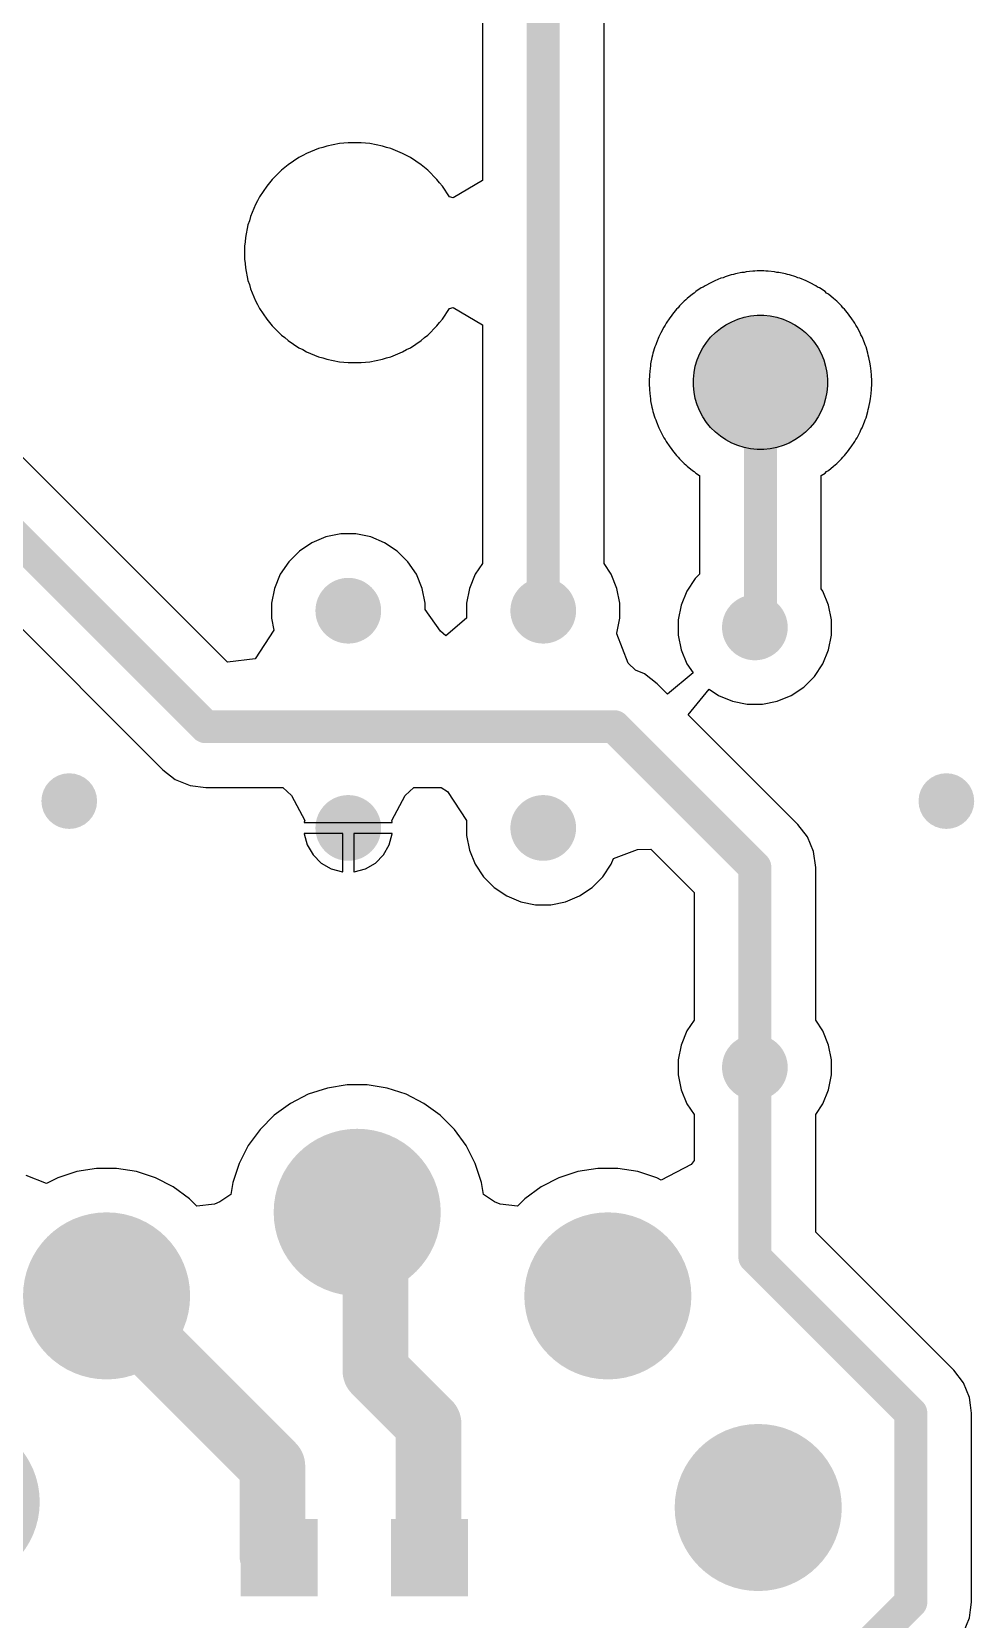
# Model space of a CAD drawing. Header units: inches. Extents: x 4.53 to 13.89, y 0.79 to 10.58.
# Drawn here: x 9.809 to 10.655, y 1.628 to 3.053 of the extents above; entities that cross this region are included whole.
import ezdxf

# ---------------------------------------------------------------- set-up
doc = ezdxf.new("R2010")
doc.units = ezdxf.units.IN
doc.header["$MEASUREMENT"] = 0
for name, color, linetype in [('Pad Holes', 156, 'Continuous'), ('Top Layer', 1, 'Continuous'), ('Via Holes', 16, 'Continuous')]:
    doc.layers.add(name, color=color, linetype=linetype)

# ---------------------------------------------------------------- blocks, each defined once
blk = doc.blocks.new('12A_7_B_2')
at = {"layer": 'Pad Holes'}
h = blk.add_hatch(color=7, dxfattribs=at)
edge = h.paths.add_edge_path()
edge.add_arc((-0.22, 0.31), 0.038, 0, 360)
h = blk.add_hatch(color=7, dxfattribs=at)
edge = h.paths.add_edge_path()
edge.add_arc((0.22, 0.31), 0.038, 0, 360)
h = blk.add_hatch(color=7, dxfattribs=at)
edge = h.paths.add_edge_path()
edge.add_arc((0.36, 0.125), 0.038, 0, 360)
h = blk.add_hatch(color=7, dxfattribs=at)
edge = h.paths.add_edge_path()
edge.add_arc((-0.36, 0.115), 0.038, 0, 360)
h = blk.add_hatch(color=7, dxfattribs=at)
edge = h.paths.add_edge_path()
edge.add_arc((-0.065, 0.07), 0.0222, 0, 360)
h = blk.add_hatch(color=7, dxfattribs=at)
edge = h.paths.add_edge_path()
edge.add_arc((0.07, 0.07), 0.0222, 0, 360)
h = blk.add_hatch(color=7, dxfattribs=at)
edge = h.paths.add_edge_path()
edge.add_arc((-0.065, -0.07), 0.0222, 0, 360)
h = blk.add_hatch(color=7, dxfattribs=at)
edge = h.paths.add_edge_path()
edge.add_arc((0.07, -0.07), 0.0222, 0, 360)
h = blk.add_hatch(color=7, dxfattribs=at)
edge = h.paths.add_edge_path()
edge.add_arc((-0.36, -0.115), 0.038, 0, 360)
h = blk.add_hatch(color=7, dxfattribs=at)
edge = h.paths.add_edge_path()
edge.add_arc((0.36, -0.12), 0.038, 0, 360)
h = blk.add_hatch(color=7, dxfattribs=at)
edge = h.paths.add_edge_path()
edge.add_arc((-0.225, -0.305), 0.038, 0, 360)
h = blk.add_hatch(color=7, dxfattribs=at)
edge = h.paths.add_edge_path()
edge.add_arc((0.225, -0.305), 0.038, 0, 360)
h = blk.add_hatch(color=7, dxfattribs=at)
edge = h.paths.add_edge_path()
edge.add_arc((0, -0.38), 0.038, 0, 360)
at = {"layer": 'Top Layer'}
h = blk.add_hatch(color=1, dxfattribs=at)
edge = h.paths.add_edge_path()
edge.add_arc((-0.22, 0.31), 0.075, 0, 360)
h = blk.add_hatch(color=1, dxfattribs=at)
edge = h.paths.add_edge_path()
edge.add_arc((0.22, 0.31), 0.075, 0, 360)
h = blk.add_hatch(color=1, dxfattribs=at)
edge = h.paths.add_edge_path()
edge.add_arc((0.36, 0.125), 0.075, 0, 360)
h = blk.add_hatch(color=1, dxfattribs=at)
edge = h.paths.add_edge_path()
edge.add_arc((-0.36, 0.115), 0.075, 0, 360)
for points in [[(-0.0996, 0.1046), (-0.0304, 0.1046), (-0.0304, 0.0354), (-0.0996, 0.0354)], [(0.0354, 0.1046), (0.1046, 0.1046), (0.1046, 0.0354), (0.0354, 0.0354)], [(-0.0996, -0.0354), (-0.0304, -0.0354), (-0.0304, -0.1046), (-0.0996, -0.1046)], [(0.0354, -0.0354), (0.1046, -0.0354), (0.1046, -0.1046), (0.0354, -0.1046)]]:
    blk.add_hatch(color=1, dxfattribs=at).paths.add_polyline_path(points)
h = blk.add_hatch(color=1, dxfattribs=at)
edge = h.paths.add_edge_path()
edge.add_arc((-0.36, -0.115), 0.075, 0, 360)
h = blk.add_hatch(color=1, dxfattribs=at)
edge = h.paths.add_edge_path()
edge.add_arc((0.36, -0.12), 0.075, 0, 360)
h = blk.add_hatch(color=1, dxfattribs=at)
edge = h.paths.add_edge_path()
edge.add_arc((-0.225, -0.305), 0.075, 0, 360)
h = blk.add_hatch(color=1, dxfattribs=at)
edge = h.paths.add_edge_path()
edge.add_arc((0.225, -0.305), 0.075, 0, 360)
h = blk.add_hatch(color=1, dxfattribs=at)
edge = h.paths.add_edge_path()
edge.add_arc((0, -0.38), 0.075, 0, 360)
blk = doc.blocks.new('TEST_POINT_1_5MM_31')
at = {"layer": 'Top Layer'}
blk.add_hatch(color=1, dxfattribs=at).paths.add_polyline_path([(-0.003, -0.0602), (-0.0088, -0.0596), (-0.0146, -0.0585), (-0.0203, -0.0568), (-0.0258, -0.0545), (-0.031, -0.0517), (-0.0359, -0.0484), (-0.0405, -0.0447), (-0.0447, -0.0405), (-0.0484, -0.0359), (-0.0517, -0.031), (-0.0545, -0.0258), (-0.0568, -0.0203), (-0.0585, -0.0146), (-0.0596, -0.0088), (-0.0602, -0.003), (-0.0602, 0), (-0.0602, 0.003), (-0.0596, 0.0088), (-0.0585, 0.0146), (-0.0568, 0.0203), (-0.0545, 0.0258), (-0.0517, 0.031), (-0.0484, 0.0359), (-0.0447, 0.0405), (-0.0405, 0.0447), (-0.0359, 0.0484), (-0.031, 0.0517), (-0.0258, 0.0545), (-0.0203, 0.0568), (-0.0146, 0.0585), (-0.0088, 0.0596), (-0.003, 0.0602), (0, 0.0602), (0.003, 0.0602), (0.0088, 0.0596), (0.0146, 0.0585), (0.0203, 0.0568), (0.0258, 0.0545), (0.031, 0.0517), (0.0359, 0.0484), (0.0405, 0.0447), (0.0447, 0.0405), (0.0484, 0.0359), (0.0517, 0.031), (0.0545, 0.0258), (0.0568, 0.0203), (0.0585, 0.0146), (0.0596, 0.0088), (0.0602, 0.003), (0.0602, 0), (0.0602, -0.003), (0.0596, -0.0088), (0.0585, -0.0146), (0.0568, -0.0203), (0.0545, -0.0258), (0.0517, -0.031), (0.0484, -0.0359), (0.0447, -0.0405), (0.0405, -0.0447), (0.0359, -0.0484), (0.031, -0.0517), (0.0258, -0.0545), (0.0203, -0.0568), (0.0146, -0.0585), (0.0088, -0.0596), (0.003, -0.0602), (0, -0.0602)])
for p, q in [((-0.0203, 0.0568), (-0.0146, 0.0585)), ((-0.0146, 0.0585), (-0.0088, 0.0596)), ((-0.0088, 0.0596), (-0.003, 0.0602)), ((-0.003, 0.0602), (0, 0.0602)), ((0, 0.0602), (0.003, 0.0602)), ((0.003, 0.0602), (0.0088, 0.0596)), ((0.0088, 0.0596), (0.0146, 0.0585)), ((0.0146, 0.0585), (0.0203, 0.0568)), ((-0.0447, 0.0405), (-0.0405, 0.0447)), ((-0.0405, 0.0447), (-0.0359, 0.0484)), ((-0.0359, 0.0484), (-0.031, 0.0517)), ((-0.031, 0.0517), (-0.0258, 0.0545)), ((-0.0258, 0.0545), (-0.0203, 0.0568)), ((0.0203, 0.0568), (0.0258, 0.0545)), ((0.0258, 0.0545), (0.031, 0.0517)), ((0.031, 0.0517), (0.0359, 0.0484)), ((0.0359, 0.0484), (0.0405, 0.0447)), ((0.0405, 0.0447), (0.0447, 0.0405)), ((-0.0545, 0.0258), (-0.0517, 0.031)), ((-0.0517, 0.031), (-0.0484, 0.0359)), ((-0.0484, 0.0359), (-0.0447, 0.0405)), ((0.0447, 0.0405), (0.0484, 0.0359)), ((0.0484, 0.0359), (0.0517, 0.031)), ((0.0517, 0.031), (0.0545, 0.0258)), ((-0.0596, 0.0088), (-0.0585, 0.0146)), ((-0.0585, 0.0146), (-0.0568, 0.0203)), ((-0.0568, 0.0203), (-0.0545, 0.0258)), ((0.0545, 0.0258), (0.0568, 0.0203)), ((0.0568, 0.0203), (0.0585, 0.0146)), ((0.0585, 0.0146), (0.0596, 0.0088)), ((-0.0602, 0.003), (-0.0596, 0.0088)), ((-0.0602, 0), (-0.0602, 0.003)), ((-0.0602, -0.003), (-0.0602, 0)), ((0.0596, 0.0088), (0.0602, 0.003)), ((0.0602, 0.003), (0.0602, 0)), ((0.0602, 0), (0.0602, -0.003)), ((-0.0596, -0.0088), (-0.0602, -0.003)), ((-0.0585, -0.0146), (-0.0596, -0.0088)), ((0.0596, -0.0088), (0.0585, -0.0146)), ((0.0602, -0.003), (0.0596, -0.0088)), ((-0.0568, -0.0203), (-0.0585, -0.0146)), ((-0.0545, -0.0258), (-0.0568, -0.0203)), ((-0.0517, -0.031), (-0.0545, -0.0258)), ((0.0545, -0.0258), (0.0517, -0.031)), ((0.0568, -0.0203), (0.0545, -0.0258)), ((0.0585, -0.0146), (0.0568, -0.0203)), ((-0.0484, -0.0359), (-0.0517, -0.031)), ((-0.0447, -0.0405), (-0.0484, -0.0359)), ((-0.0405, -0.0447), (-0.0447, -0.0405)), ((0.0447, -0.0405), (0.0405, -0.0447)), ((0.0484, -0.0359), (0.0447, -0.0405)), ((0.0517, -0.031), (0.0484, -0.0359)), ((-0.0359, -0.0484), (-0.0405, -0.0447)), ((-0.031, -0.0517), (-0.0359, -0.0484)), ((-0.0258, -0.0545), (-0.031, -0.0517)), ((-0.0203, -0.0568), (-0.0258, -0.0545)), ((-0.0146, -0.0585), (-0.0203, -0.0568)), ((0.0203, -0.0568), (0.0146, -0.0585)), ((0.0258, -0.0545), (0.0203, -0.0568)), ((0.031, -0.0517), (0.0258, -0.0545)), ((0.0359, -0.0484), (0.031, -0.0517)), ((0.0405, -0.0447), (0.0359, -0.0484)), ((-0.0088, -0.0596), (-0.0146, -0.0585)), ((-0.003, -0.0602), (-0.0088, -0.0596)), ((0, -0.0602), (-0.003, -0.0602)), ((0, -0.0602), (0, -0.0602)), ((0.003, -0.0602), (0, -0.0602)), ((0.0088, -0.0596), (0.003, -0.0602)), ((0.0146, -0.0585), (0.0088, -0.0596))]:
    blk.add_line(p, q, dxfattribs=at)
blk = doc.blocks.new('RES_2W_VERTICAL_79')
at = {"layer": 'Pad Holes'}
h = blk.add_hatch(color=7, dxfattribs=at)
edge = h.paths.add_edge_path()
edge.add_arc((0, 0), 0.0197, 0, 360)
h = blk.add_hatch(color=7, dxfattribs=at)
edge = h.paths.add_edge_path()
edge.add_arc((0.195, 0), 0.0197, 0, 360)
at = {"layer": 'Top Layer'}
h = blk.add_hatch(color=1, dxfattribs=at)
edge = h.paths.add_edge_path()
edge.add_arc((0, 0), 0.0295, 0, 360)
h = blk.add_hatch(color=1, dxfattribs=at)
edge = h.paths.add_edge_path()
edge.add_arc((0.195, 0), 0.0295, 0, 360)
blk = doc.blocks.new('RES_2W_VERTICAL_87')
at = {"layer": 'Pad Holes'}
h = blk.add_hatch(color=7, dxfattribs=at)
edge = h.paths.add_edge_path()
edge.add_arc((0, 0), 0.0197, 0, 360)
h = blk.add_hatch(color=7, dxfattribs=at)
edge = h.paths.add_edge_path()
edge.add_arc((0.195, 0), 0.0197, 0, 360)
at = {"layer": 'Top Layer'}
h = blk.add_hatch(color=1, dxfattribs=at)
edge = h.paths.add_edge_path()
edge.add_arc((0, 0), 0.0295, 0, 360)
h = blk.add_hatch(color=1, dxfattribs=at)
edge = h.paths.add_edge_path()
edge.add_arc((0.195, 0), 0.0295, 0, 360)
blk = doc.blocks.new('CAP_PANASSONIC_100N_450V_113')
at = {"layer": 'Pad Holes'}
h = blk.add_hatch(color=7, dxfattribs=at)
edge = h.paths.add_edge_path()
edge.add_arc((0, 0), 0.0197, 0, 360)
h = blk.add_hatch(color=7, dxfattribs=at)
edge = h.paths.add_edge_path()
edge.add_arc((0.395, 0), 0.0197, 0, 360)
at = {"layer": 'Top Layer'}
h = blk.add_hatch(color=1, dxfattribs=at)
edge = h.paths.add_edge_path()
edge.add_arc((0, 0), 0.0295, 0, 360)
h = blk.add_hatch(color=1, dxfattribs=at)
edge = h.paths.add_edge_path()
edge.add_arc((0.395, 0), 0.0295, 0, 360)

msp = doc.modelspace()

# ---------------------------------------------------------------- hatches: boundary and pattern name
at = {"layer": 'Top Layer'}
h = msp.add_hatch(color=1, dxfattribs=at)
edge = h.paths.add_edge_path()
edge.add_arc((9.8425, 2.3622), 0.025, 0, 360)
h = msp.add_hatch(color=1, dxfattribs=at)
edge = h.paths.add_edge_path()
edge.add_arc((10.6299, 2.3622), 0.025, 0, 360)
at = {"layer": 'Via Holes'}
h = msp.add_hatch(color=7, dxfattribs=at)
edge = h.paths.add_edge_path()
edge.add_arc((9.8425, 2.3622), 0.014, 0, 360)
h = msp.add_hatch(color=7, dxfattribs=at)
edge = h.paths.add_edge_path()
edge.add_arc((10.6299, 2.3622), 0.014, 0, 360)

# ---------------------------------------------------------------- linework, layer by layer
at = {"layer": 'Top Layer'}
for p, q in [((10.3226, 2.5754), (10.3226, 3.607)), ((10.2134, 3.5844), (10.2134, 2.9194)), ((10.0737, 2.9503), (10.07, 2.9491)), ((10.0851, 2.9526), (10.0737, 2.9503)), ((10.089, 2.9528), (10.0851, 2.9526)), ((10.0929, 2.9533), (10.089, 2.9528)), ((10.1045, 2.9533), (10.0929, 2.9533)), ((10.1084, 2.9528), (10.1045, 2.9533)), ((10.1122, 2.9526), (10.1084, 2.9528)), ((10.1236, 2.9503), (10.1122, 2.9526)), ((10.1273, 2.9491), (10.1236, 2.9503)), ((10.0486, 2.9399), (10.039, 2.9335)), ((10.0521, 2.9417), (10.0486, 2.9399)), ((10.0555, 2.9436), (10.0521, 2.9417)), ((10.0663, 2.9481), (10.0555, 2.9436)), ((10.07, 2.9491), (10.0663, 2.9481)), ((10.1311, 2.9481), (10.1273, 2.9491)), ((10.1418, 2.9436), (10.1311, 2.9481)), ((10.1452, 2.9417), (10.1418, 2.9436)), ((10.1487, 2.9399), (10.1452, 2.9417)), ((10.1584, 2.9335), (10.1487, 2.9399)), ((10.033, 2.9285), (10.0247, 2.9203)), ((10.036, 2.9309), (10.033, 2.9285)), ((10.039, 2.9335), (10.036, 2.9309)), ((10.1613, 2.9309), (10.1584, 2.9335)), ((10.1644, 2.9285), (10.1613, 2.9309)), ((10.1726, 2.9203), (10.1644, 2.9285)), ((10.0198, 2.9143), (10.0133, 2.9046)), ((10.0224, 2.9172), (10.0198, 2.9143)), ((10.0247, 2.9203), (10.0224, 2.9172)), ((10.175, 2.9172), (10.1726, 2.9203)), ((10.1776, 2.9143), (10.175, 2.9172)), ((10.184, 2.9046), (10.1776, 2.9143)), ((10.2134, 2.9194), (10.1871, 2.9038)), ((10.0097, 2.8977), (10.0052, 2.887)), ((10.0116, 2.9011), (10.0097, 2.8977)), ((10.0133, 2.9046), (10.0116, 2.9011)), ((10.1871, 2.9038), (10.184, 2.9046)), ((10.0029, 2.8796), (10.0007, 2.8681)), ((10.0042, 2.8832), (10.0029, 2.8796)), ((10.0052, 2.887), (10.0042, 2.8832)), ((10.0007, 2.8681), (10.0004, 2.8643)), ((10.0004, 2.8643), (9.9999, 2.8604)), ((9.9999, 2.8604), (9.9999, 2.8488)), ((9.9999, 2.8488), (10.0004, 2.8449)), ((10.0004, 2.8449), (10.0007, 2.841)), ((10.0007, 2.841), (10.0029, 2.8296)), ((10.4464, 2.8367), (10.4406, 2.8356)), ((10.4484, 2.8368), (10.4464, 2.8367)), ((10.4503, 2.8373), (10.4484, 2.8368)), ((10.4561, 2.8379), (10.4503, 2.8373)), ((10.4581, 2.8378), (10.4561, 2.8379)), ((10.46, 2.8381), (10.4581, 2.8378)), ((10.466, 2.8381), (10.46, 2.8381)), ((10.4679, 2.8378), (10.466, 2.8381)), ((10.4699, 2.8379), (10.4679, 2.8378)), ((10.4757, 2.8373), (10.4699, 2.8379)), ((10.4776, 2.8368), (10.4757, 2.8373)), ((10.4796, 2.8367), (10.4776, 2.8368)), ((10.4854, 2.8356), (10.4796, 2.8367)), ((9.9845, 2.4868), (9.6446, 2.8266)), ((10.0029, 2.8296), (10.0042, 2.8259)), ((10.0042, 2.8259), (10.0052, 2.8222)), ((10.0052, 2.8222), (10.0097, 2.8114)), ((10.4099, 2.8229), (10.405, 2.8196)), ((10.4117, 2.8237), (10.4099, 2.8229)), ((10.4133, 2.8249), (10.4117, 2.8237)), ((10.4185, 2.8276), (10.4133, 2.8249)), ((10.4203, 2.8283), (10.4185, 2.8276)), ((10.422, 2.8293), (10.4203, 2.8283)), ((10.4275, 2.8316), (10.422, 2.8293)), ((10.4294, 2.8321), (10.4275, 2.8316)), ((10.4312, 2.8329), (10.4294, 2.8321)), ((10.4368, 2.8346), (10.4312, 2.8329)), ((10.4388, 2.8349), (10.4368, 2.8346)), ((10.4406, 2.8356), (10.4388, 2.8349)), ((10.4872, 2.8349), (10.4854, 2.8356)), ((10.4892, 2.8346), (10.4872, 2.8349)), ((10.4948, 2.8329), (10.4892, 2.8346)), ((10.4966, 2.8321), (10.4948, 2.8329)), ((10.4985, 2.8316), (10.4966, 2.8321)), ((10.504, 2.8293), (10.4985, 2.8316)), ((10.5057, 2.8283), (10.504, 2.8293)), ((10.5075, 2.8276), (10.5057, 2.8283)), ((10.5127, 2.8249), (10.5075, 2.8276)), ((10.5143, 2.8237), (10.5127, 2.8249)), ((10.5161, 2.8229), (10.5143, 2.8237)), ((10.521, 2.8196), (10.5161, 2.8229)), ((10.0097, 2.8114), (10.0116, 2.808)), ((10.0116, 2.808), (10.0133, 2.8045)), ((10.3944, 2.8109), (10.3903, 2.8067)), ((10.396, 2.8121), (10.3944, 2.8109)), ((10.3973, 2.8135), (10.396, 2.8121)), ((10.4019, 2.8172), (10.3973, 2.8135)), ((10.4036, 2.8183), (10.4019, 2.8172)), ((10.405, 2.8196), (10.4036, 2.8183)), ((10.5224, 2.8183), (10.521, 2.8196)), ((10.5241, 2.8172), (10.5224, 2.8183)), ((10.5287, 2.8135), (10.5241, 2.8172)), ((10.53, 2.8121), (10.5287, 2.8135)), ((10.5316, 2.8109), (10.53, 2.8121)), ((10.5357, 2.8067), (10.5316, 2.8109)), ((10.0133, 2.8045), (10.0198, 2.7949)), ((10.0198, 2.7949), (10.0224, 2.7919)), ((10.175, 2.7919), (10.1776, 2.7949)), ((10.1776, 2.7949), (10.184, 2.8045)), ((10.184, 2.8045), (10.1871, 2.8054)), ((10.1871, 2.8054), (10.2134, 2.7897)), ((10.3816, 2.7961), (10.3783, 2.7912)), ((10.3829, 2.7976), (10.3816, 2.7961)), ((10.3839, 2.7992), (10.3829, 2.7976)), ((10.3876, 2.8038), (10.3839, 2.7992)), ((10.3891, 2.8051), (10.3876, 2.8038)), ((10.3903, 2.8067), (10.3891, 2.8051)), ((10.5369, 2.8051), (10.5357, 2.8067)), ((10.5384, 2.8038), (10.5369, 2.8051)), ((10.5421, 2.7992), (10.5384, 2.8038)), ((10.5431, 2.7976), (10.5421, 2.7992)), ((10.5444, 2.7961), (10.5431, 2.7976)), ((10.5477, 2.7912), (10.5444, 2.7961)), ((10.0224, 2.7919), (10.0247, 2.7889)), ((10.0247, 2.7889), (10.033, 2.7806)), ((10.033, 2.7806), (10.036, 2.7783)), ((10.1613, 2.7783), (10.1644, 2.7806)), ((10.1644, 2.7806), (10.1726, 2.7889)), ((10.1726, 2.7889), (10.175, 2.7919)), ((10.2134, 2.7897), (10.2134, 2.5754)), ((10.3728, 2.7808), (10.3718, 2.7791)), ((10.3735, 2.7826), (10.3728, 2.7808)), ((10.3763, 2.7878), (10.3735, 2.7826)), ((10.3774, 2.7894), (10.3763, 2.7878)), ((10.3783, 2.7912), (10.3774, 2.7894)), ((10.5486, 2.7894), (10.5477, 2.7912)), ((10.5497, 2.7878), (10.5486, 2.7894)), ((10.5525, 2.7826), (10.5497, 2.7878)), ((10.5532, 2.7808), (10.5525, 2.7826)), ((10.5542, 2.7791), (10.5532, 2.7808)), ((10.036, 2.7783), (10.039, 2.7757)), ((10.039, 2.7757), (10.0486, 2.7692)), ((10.0486, 2.7692), (10.0521, 2.7675)), ((10.0521, 2.7675), (10.0555, 2.7656)), ((10.0555, 2.7656), (10.0663, 2.7611)), ((10.1311, 2.7611), (10.1418, 2.7656)), ((10.1418, 2.7656), (10.1452, 2.7675)), ((10.1452, 2.7675), (10.1487, 2.7692)), ((10.1487, 2.7692), (10.1584, 2.7757)), ((10.1584, 2.7757), (10.1613, 2.7783)), ((10.3682, 2.77), (10.3665, 2.7643)), ((10.3691, 2.7717), (10.3682, 2.77)), ((10.3696, 2.7736), (10.3691, 2.7717)), ((10.3718, 2.7791), (10.3696, 2.7736)), ((10.5564, 2.7736), (10.5542, 2.7791)), ((10.5569, 2.7717), (10.5564, 2.7736)), ((10.5578, 2.77), (10.5569, 2.7717)), ((10.5595, 2.7643), (10.5578, 2.77)), ((9.5596, 2.7572), (9.9264, 2.3904)), ((10.0663, 2.7611), (10.07, 2.7601)), ((10.07, 2.7601), (10.0737, 2.7588)), ((10.0737, 2.7588), (10.0851, 2.7566)), ((10.0851, 2.7566), (10.089, 2.7563)), ((10.089, 2.7563), (10.0929, 2.7558)), ((10.0929, 2.7558), (10.1045, 2.7558)), ((10.1045, 2.7558), (10.1084, 2.7563)), ((10.1084, 2.7563), (10.1122, 2.7566)), ((10.1122, 2.7566), (10.1236, 2.7588)), ((10.1236, 2.7588), (10.1273, 2.7601)), ((10.1273, 2.7601), (10.1311, 2.7611)), ((10.3639, 2.7509), (10.3633, 2.745)), ((10.3643, 2.7528), (10.3639, 2.7509)), ((10.3644, 2.7547), (10.3643, 2.7528)), ((10.3656, 2.7605), (10.3644, 2.7547)), ((10.3662, 2.7624), (10.3656, 2.7605)), ((10.3665, 2.7643), (10.3662, 2.7624)), ((10.5598, 2.7624), (10.5595, 2.7643)), ((10.5604, 2.7605), (10.5598, 2.7624)), ((10.5616, 2.7547), (10.5604, 2.7605)), ((10.5617, 2.7528), (10.5616, 2.7547)), ((10.5621, 2.7509), (10.5617, 2.7528)), ((10.5627, 2.745), (10.5621, 2.7509)), ((10.3633, 2.743), (10.3631, 2.7411)), ((10.3631, 2.7411), (10.3631, 2.7352)), ((10.3633, 2.745), (10.3633, 2.743)), ((10.5627, 2.743), (10.5627, 2.745)), ((10.5629, 2.7411), (10.5627, 2.743)), ((10.5629, 2.7352), (10.5629, 2.7411)), ((10.3631, 2.7352), (10.3633, 2.7332)), ((10.3633, 2.7332), (10.3633, 2.7313)), ((10.3633, 2.7313), (10.3639, 2.7254)), ((10.3639, 2.7254), (10.3643, 2.7235)), ((10.3643, 2.7235), (10.3644, 2.7215)), ((10.5616, 2.7215), (10.5617, 2.7235)), ((10.5617, 2.7235), (10.5621, 2.7254)), ((10.5621, 2.7254), (10.5627, 2.7313)), ((10.5627, 2.7332), (10.5629, 2.7352)), ((10.5627, 2.7313), (10.5627, 2.7332)), ((10.3644, 2.7215), (10.3656, 2.7157)), ((10.3656, 2.7157), (10.3662, 2.7139)), ((10.3662, 2.7139), (10.3665, 2.712)), ((10.3665, 2.712), (10.3682, 2.7063)), ((10.5578, 2.7063), (10.5595, 2.712)), ((10.5595, 2.712), (10.5598, 2.7139)), ((10.5598, 2.7139), (10.5604, 2.7157)), ((10.5604, 2.7157), (10.5616, 2.7215)), ((10.3682, 2.7063), (10.3691, 2.7045)), ((10.3691, 2.7045), (10.3696, 2.7026)), ((10.3696, 2.7026), (10.3718, 2.6972)), ((10.3718, 2.6972), (10.3728, 2.6955)), ((10.3728, 2.6955), (10.3735, 2.6936)), ((10.3735, 2.6936), (10.3763, 2.6884)), ((10.5497, 2.6884), (10.5525, 2.6936)), ((10.5525, 2.6936), (10.5532, 2.6955)), ((10.5532, 2.6955), (10.5542, 2.6972)), ((10.5542, 2.6972), (10.5564, 2.7026)), ((10.5564, 2.7026), (10.5569, 2.7045)), ((10.5569, 2.7045), (10.5578, 2.7063)), ((10.3763, 2.6884), (10.3774, 2.6868)), ((10.3774, 2.6868), (10.3783, 2.6851)), ((10.3783, 2.6851), (10.3816, 2.6802)), ((10.3816, 2.6802), (10.3829, 2.6787)), ((10.5431, 2.6787), (10.5444, 2.6802)), ((10.5444, 2.6802), (10.5477, 2.6851)), ((10.5477, 2.6851), (10.5486, 2.6868)), ((10.5486, 2.6868), (10.5497, 2.6884)), ((10.3829, 2.6787), (10.3839, 2.677)), ((10.3839, 2.677), (10.3876, 2.6725)), ((10.3876, 2.6725), (10.3891, 2.6711)), ((10.3891, 2.6711), (10.3903, 2.6696)), ((10.3903, 2.6696), (10.3944, 2.6654)), ((10.3944, 2.6654), (10.396, 2.6642)), ((10.53, 2.6642), (10.5316, 2.6654)), ((10.5316, 2.6654), (10.5357, 2.6696)), ((10.5357, 2.6696), (10.5369, 2.6711)), ((10.5369, 2.6711), (10.5384, 2.6725)), ((10.5384, 2.6725), (10.5421, 2.677)), ((10.5421, 2.677), (10.5431, 2.6787)), ((10.396, 2.6642), (10.3973, 2.6628)), ((10.3973, 2.6628), (10.4019, 2.659)), ((10.4019, 2.659), (10.4036, 2.658)), ((10.4036, 2.658), (10.405, 2.6567)), ((10.405, 2.6567), (10.4084, 2.6544)), ((10.4084, 2.6544), (10.4084, 2.566)), ((10.5176, 2.6544), (10.521, 2.6567)), ((10.5176, 2.5529), (10.5176, 2.6544)), ((10.521, 2.6567), (10.5224, 2.658)), ((10.5224, 2.658), (10.5241, 2.659)), ((10.5241, 2.659), (10.5287, 2.6628)), ((10.5287, 2.6628), (10.53, 2.6642)), ((10.0604, 2.5942), (10.0491, 2.5867)), ((10.0729, 2.5994), (10.0604, 2.5942)), ((10.0862, 2.602), (10.0729, 2.5994)), ((10.0998, 2.602), (10.0862, 2.602)), ((10.1131, 2.5994), (10.0998, 2.602)), ((10.1256, 2.5942), (10.1131, 2.5994)), ((10.1369, 2.5867), (10.1256, 2.5942)), ((10.0491, 2.5867), (10.0395, 2.5771)), ((10.1465, 2.5771), (10.1369, 2.5867)), ((10.0319, 2.5658), (10.0268, 2.5532)), ((10.0395, 2.5771), (10.0319, 2.5658)), ((10.1541, 2.5658), (10.1465, 2.5771)), ((10.1592, 2.5532), (10.1541, 2.5658)), ((10.2069, 2.5658), (10.2018, 2.5532)), ((10.2134, 2.5754), (10.2069, 2.5658)), ((10.3291, 2.5658), (10.3226, 2.5754)), ((10.3342, 2.5532), (10.3291, 2.5658)), ((10.4084, 2.566), (10.4045, 2.5621)), ((10.0268, 2.5532), (10.0241, 2.5399)), ((10.1619, 2.5399), (10.1592, 2.5532)), ((10.2018, 2.5532), (10.1991, 2.5399)), ((10.3369, 2.5399), (10.3342, 2.5532)), ((10.4045, 2.5621), (10.3969, 2.5508)), ((10.5191, 2.5508), (10.5176, 2.5529)), ((10.0241, 2.5399), (10.0241, 2.5263)), ((10.1619, 2.5341), (10.1619, 2.5399)), ((10.1991, 2.5399), (10.1991, 2.5263)), ((10.3369, 2.5263), (10.3369, 2.5399)), ((10.3918, 2.5382), (10.3891, 2.5249)), ((10.3969, 2.5508), (10.3918, 2.5382)), ((10.5242, 2.5382), (10.5191, 2.5508)), ((10.5269, 2.5249), (10.5242, 2.5382)), ((10.0241, 2.5263), (10.0262, 2.5157)), ((10.1757, 2.5147), (10.1619, 2.5341)), ((10.1991, 2.5263), (10.1805, 2.5107)), ((10.3342, 2.513), (10.3369, 2.5263)), ((10.3891, 2.5249), (10.3891, 2.5113)), ((10.5269, 2.5113), (10.5269, 2.5249)), ((10.0262, 2.5157), (10.0093, 2.49)), ((10.1805, 2.5107), (10.1757, 2.5147)), ((10.334, 2.5125), (10.3342, 2.513)), ((10.3442, 2.4859), (10.334, 2.5125)), ((10.3891, 2.5113), (10.3918, 2.498)), ((10.5242, 2.498), (10.5269, 2.5113)), ((10.3918, 2.498), (10.3969, 2.4855)), ((10.5191, 2.4855), (10.5242, 2.498)), ((10.0093, 2.49), (9.9845, 2.4868)), ((10.3507, 2.4797), (10.3442, 2.4859)), ((10.3969, 2.4855), (10.4025, 2.4772)), ((10.5115, 2.4742), (10.5191, 2.4855)), ((10.359, 2.4763), (10.3507, 2.4797)), ((10.3703, 2.4676), (10.359, 2.4763)), ((10.3796, 2.4583), (10.3703, 2.4676)), ((10.4025, 2.4772), (10.3796, 2.4583)), ((10.5019, 2.4646), (10.5115, 2.4742)), ((10.3982, 2.4397), (10.417, 2.4626)), ((10.417, 2.4626), (10.4254, 2.4571)), ((10.4254, 2.4571), (10.4379, 2.4519)), ((10.4379, 2.4519), (10.4512, 2.4492)), ((10.4648, 2.4492), (10.4781, 2.4519)), ((10.4781, 2.4519), (10.4906, 2.4571)), ((10.4906, 2.4571), (10.5019, 2.4646)), ((10.4966, 2.3413), (10.3982, 2.4397)), ((10.4512, 2.4492), (10.4648, 2.4492)), ((9.9264, 2.3904), (9.9377, 2.3817)), ((9.9377, 2.3817), (9.9509, 2.3763)), ((9.9509, 2.3763), (9.965, 2.3744)), ((9.965, 2.3744), (10.0342, 2.3744)), ((10.0342, 2.3744), (10.0419, 2.3671)), ((10.0419, 2.3671), (10.0539, 2.3449)), ((10.1321, 2.3449), (10.1441, 2.3671)), ((10.1441, 2.3671), (10.1518, 2.3744)), ((10.1518, 2.3744), (10.1765, 2.3744)), ((10.1765, 2.3744), (10.1821, 2.3708)), ((10.1821, 2.3708), (10.1991, 2.3449)), ((10.0539, 2.3449), (10.0535, 2.3433)), ((10.0535, 2.3433), (10.0535, 2.3431)), ((10.0535, 2.3431), (10.093, 2.3431)), ((10.093, 2.3431), (10.1325, 2.3431)), ((10.1325, 2.3433), (10.1321, 2.3449)), ((10.1325, 2.3431), (10.1325, 2.3433)), ((10.1991, 2.3449), (10.1991, 2.3313)), ((10.5053, 2.33), (10.4966, 2.3413)), ((10.088, 2.3331), (10.0535, 2.3331)), ((10.0535, 2.3331), (10.0535, 2.3329)), ((10.0535, 2.3329), (10.0562, 2.3229)), ((10.088, 2.2986), (10.088, 2.3331)), ((10.1325, 2.3331), (10.098, 2.3331)), ((10.098, 2.3331), (10.098, 2.2986)), ((10.1298, 2.3229), (10.1325, 2.3329)), ((10.1325, 2.3329), (10.1325, 2.3331)), ((10.1991, 2.3313), (10.2018, 2.318)), ((10.5107, 2.3168), (10.5053, 2.33)), ((10.0562, 2.3229), (10.0614, 2.3139)), ((10.0614, 2.3139), (10.0687, 2.3065)), ((10.1173, 2.3065), (10.1246, 2.3139)), ((10.1246, 2.3139), (10.1298, 2.3229)), ((10.2018, 2.318), (10.2069, 2.3055)), ((10.3291, 2.3055), (10.3312, 2.3106)), ((10.3312, 2.3106), (10.3525, 2.3186)), ((10.3525, 2.3186), (10.3645, 2.3189)), ((10.3645, 2.3189), (10.4034, 2.2801)), ((10.5126, 2.3027), (10.5107, 2.3168)), ((10.0687, 2.3065), (10.0777, 2.3013)), ((10.0777, 2.3013), (10.0878, 2.2986)), ((10.0878, 2.2986), (10.088, 2.2986)), ((10.098, 2.2986), (10.0982, 2.2986)), ((10.0982, 2.2986), (10.1083, 2.3013)), ((10.1083, 2.3013), (10.1173, 2.3065)), ((10.2069, 2.3055), (10.2145, 2.2942)), ((10.3215, 2.2942), (10.3291, 2.3055)), ((10.5126, 2.1654), (10.5126, 2.3027)), ((10.2145, 2.2942), (10.2241, 2.2846)), ((10.2241, 2.2846), (10.2354, 2.2771)), ((10.3006, 2.2771), (10.3119, 2.2846)), ((10.3119, 2.2846), (10.3215, 2.2942)), ((10.2354, 2.2771), (10.2479, 2.2719)), ((10.2479, 2.2719), (10.2612, 2.2692)), ((10.2612, 2.2692), (10.2748, 2.2692)), ((10.2748, 2.2692), (10.2881, 2.2719)), ((10.2881, 2.2719), (10.3006, 2.2771)), ((10.4034, 2.2801), (10.4034, 2.1654)), ((10.3969, 2.1558), (10.3918, 2.1432)), ((10.4034, 2.1654), (10.3969, 2.1558)), ((10.5191, 2.1558), (10.5126, 2.1654)), ((10.5242, 2.1432), (10.5191, 2.1558)), ((10.3918, 2.1432), (10.3891, 2.1299)), ((10.5269, 2.1299), (10.5242, 2.1432)), ((10.3891, 2.1299), (10.3891, 2.1163)), ((10.5269, 2.1163), (10.5269, 2.1299)), ((10.3891, 2.1163), (10.3918, 2.103)), ((10.5242, 2.103), (10.5269, 2.1163)), ((10.0571, 2.099), (10.0411, 2.0908)), ((10.0742, 2.1046), (10.0571, 2.099)), ((10.092, 2.1074), (10.0742, 2.1046)), ((10.11, 2.1074), (10.092, 2.1074)), ((10.1278, 2.1046), (10.11, 2.1074)), ((10.1449, 2.099), (10.1278, 2.1046)), ((10.1609, 2.0908), (10.1449, 2.099)), ((10.3918, 2.103), (10.3969, 2.0905)), ((10.5191, 2.0905), (10.5242, 2.103)), ((10.0411, 2.0908), (10.0265, 2.0802)), ((10.1755, 2.0802), (10.1609, 2.0908)), ((10.3969, 2.0905), (10.4034, 2.0808)), ((10.4034, 2.0808), (10.4034, 2.0396)), ((10.5126, 2.0808), (10.5191, 2.0905)), ((10.5126, 1.9753), (10.5126, 2.0808)), ((10.0138, 2.0675), (10.0032, 2.0529)), ((10.0265, 2.0802), (10.0138, 2.0675)), ((10.1882, 2.0675), (10.1755, 2.0802)), ((10.1988, 2.0529), (10.1882, 2.0675)), ((10.0032, 2.0529), (9.995, 2.0369)), ((10.207, 2.0369), (10.1988, 2.0529)), ((10.4034, 2.0396), (10.4007, 2.036)), ((9.8221, 2.0189), (9.8037, 2.026)), ((9.8321, 2.024), (9.8221, 2.0189)), ((9.8492, 2.0296), (9.8321, 2.024)), ((9.867, 2.0324), (9.8492, 2.0296)), ((9.885, 2.0324), (9.867, 2.0324)), ((9.9028, 2.0296), (9.885, 2.0324)), ((9.9199, 2.024), (9.9028, 2.0296)), ((9.9359, 2.0158), (9.9199, 2.024)), ((9.995, 2.0369), (9.9894, 2.0198)), ((10.2126, 2.0198), (10.207, 2.0369)), ((10.2821, 2.024), (10.2661, 2.0158)), ((10.2992, 2.0296), (10.2821, 2.024)), ((10.317, 2.0324), (10.2992, 2.0296)), ((10.335, 2.0324), (10.317, 2.0324)), ((10.3528, 2.0296), (10.335, 2.0324)), ((10.3699, 2.024), (10.3528, 2.0296)), ((10.3739, 2.022), (10.3699, 2.024)), ((10.4007, 2.036), (10.3739, 2.022)), ((9.9505, 2.0052), (9.9359, 2.0158)), ((9.9894, 2.0198), (9.9877, 2.009)), ((10.2143, 2.009), (10.2126, 2.0198)), ((10.2661, 2.0158), (10.2515, 2.0052)), ((9.9571, 1.9986), (9.9505, 2.0052)), ((9.9728, 2.0004), (9.9571, 1.9986)), ((9.9777, 2.0023), (9.9728, 2.0004)), ((9.9877, 2.009), (9.9777, 2.0023)), ((10.2243, 2.0023), (10.2143, 2.009)), ((10.2292, 2.0004), (10.2243, 2.0023)), ((10.2449, 1.9986), (10.2292, 2.0004)), ((10.2515, 2.0052), (10.2449, 1.9986)), ((10.6366, 1.8513), (10.5126, 1.9753)), ((10.6453, 1.84), (10.6366, 1.8513)), ((10.6507, 1.8268), (10.6453, 1.84)), ((10.6517, 1.8198), (10.6507, 1.8268)), ((10.6526, 1.8127), (10.6517, 1.8198)), ((10.6526, 1.6431), (10.6526, 1.8127)), ((10.6517, 1.6361), (10.6526, 1.6431)), ((10.6453, 1.6158), (10.6507, 1.629)), ((10.6507, 1.629), (10.6517, 1.6361))]:
    msp.add_line(p, q, dxfattribs=at)
for points in [[(10.268, 2.5331, 0.0295, 0.0295, 0), (10.268, 3.607, 0.0295, 0.0295, 0)], [(9.5894, 2.8046, 0.0295, 0.0295, 0), (9.965, 2.429, 0.0295, 0.0295, 0)], [(10.463, 2.5231, 0.0295, 0.0295, 0), (10.463, 2.7381, 0.0295, 0.0295, 0)], [(10.458, 2.5181, 0.0295, 0.0295, 0), (10.463, 2.5231, 0.0295, 0.0295, 0)], [(10.453, 2.5181, 0.0295, 0.0295, 0), (10.458, 2.5181, 0.0295, 0.0295, 0)], [(9.965, 2.429, 0.0295, 0.0295, 0), (10.3317, 2.429, 0.0295, 0.0295, 0)], [(10.3317, 2.429, 0.0295, 0.0295, 0), (10.458, 2.3027, 0.0295, 0.0295, 0)], [(10.268, 2.3381, 0.0295, 0.0295, 0), (10.273, 2.3381, 0.0295, 0.0295, 0)], [(10.458, 2.1231, 0.0295, 0.0295, 0), (10.458, 2.3027, 0.0295, 0.0295, 0)], [(10.458, 1.9527, 0.0295, 0.0295, 0), (10.458, 2.1231, 0.0295, 0.0295, 0)], [(10.0919, 1.992, 0.1181, 0.1181, 0), (10.098, 1.9981, 0.1181, 0.1181, 0)], [(10.1174, 1.8508, 0.0591, 0.0591, 0), (10.1174, 1.9726, 0.0591, 0.0591, 0)], [(9.873, 1.9231, 0.1181, 0.1181, 0), (9.8816, 1.9231, 0.1181, 0.1181, 0)], [(10.458, 1.9527, 0.0295, 0.0295, 0), (10.598, 1.8127, 0.0295, 0.0295, 0)], [(9.875, 1.915, 0.0591, 0.0591, 0), (10.0249, 1.7651, 0.0591, 0.0591, 0)], [(10.1174, 1.8508, 0.0591, 0.0591, 0), (10.165, 1.8032, 0.0591, 0.0591, 0)], [(10.165, 1.68, 0.0591, 0.0591, 0), (10.165, 1.8032, 0.0591, 0.0591, 0)], [(10.598, 1.6431, 0.0295, 0.0295, 0), (10.598, 1.8127, 0.0295, 0.0295, 0)], [(10.0249, 1.6851, 0.0591, 0.0591, 0), (10.0249, 1.7651, 0.0591, 0.0591, 0)], [(10.458, 1.5031, 0.0295, 0.0295, 0), (10.598, 1.6431, 0.0295, 0.0295, 0)]]:
    msp.add_lwpolyline(points, format="xyseb", dxfattribs=at)
for points in [[(10.4556, 2.7381, 0.0148, 0.0148, 1), (10.4704, 2.7381, 0.0148, 0.0148, 1)], [(10.2606, 2.5331, 0.0148, 0.0148, 1), (10.2754, 2.5331, 0.0148, 0.0148, 1)], [(10.4556, 2.5231, 0.0148, 0.0148, 1), (10.4704, 2.5231, 0.0148, 0.0148, 1)], [(10.4556, 2.5231, 0.0148, 0.0148, 1), (10.4704, 2.5231, 0.0148, 0.0148, 1)], [(10.4456, 2.5181, 0.0148, 0.0148, 1), (10.4604, 2.5181, 0.0148, 0.0148, 1)], [(10.4506, 2.5181, 0.0148, 0.0148, 1), (10.4654, 2.5181, 0.0148, 0.0148, 1)], [(10.4506, 2.5181, 0.0148, 0.0148, 1), (10.4654, 2.5181, 0.0148, 0.0148, 1)], [(9.9576, 2.429, 0.0148, 0.0148, 1), (9.9724, 2.429, 0.0148, 0.0148, 1)], [(9.9576, 2.429, 0.0148, 0.0148, 1), (9.9724, 2.429, 0.0148, 0.0148, 1)], [(10.3243, 2.429, 0.0148, 0.0148, 1), (10.3391, 2.429, 0.0148, 0.0148, 1)], [(10.3243, 2.429, 0.0148, 0.0148, 1), (10.3391, 2.429, 0.0148, 0.0148, 1)], [(10.2606, 2.3381, 0.0148, 0.0148, 1), (10.2754, 2.3381, 0.0148, 0.0148, 1)], [(10.2656, 2.3381, 0.0148, 0.0148, 1), (10.2804, 2.3381, 0.0148, 0.0148, 1)], [(10.4506, 2.3027, 0.0148, 0.0148, 1), (10.4654, 2.3027, 0.0148, 0.0148, 1)], [(10.4506, 2.3027, 0.0148, 0.0148, 1), (10.4654, 2.3027, 0.0148, 0.0148, 1)], [(10.4506, 2.1231, 0.0148, 0.0148, 1), (10.4654, 2.1231, 0.0148, 0.0148, 1)], [(10.4506, 2.1231, 0.0148, 0.0148, 1), (10.4654, 2.1231, 0.0148, 0.0148, 1)], [(10.0685, 1.9981, 0.0591, 0.0591, 1), (10.1275, 1.9981, 0.0591, 0.0591, 1)], [(10.0624, 1.992, 0.0591, 0.0591, 1), (10.1214, 1.992, 0.0591, 0.0591, 1)], [(10.1026, 1.9726, 0.0295, 0.0295, 1), (10.1322, 1.9726, 0.0295, 0.0295, 1)], [(9.8435, 1.9231, 0.0591, 0.0591, 1), (9.9025, 1.9231, 0.0591, 0.0591, 1)], [(9.8521, 1.9231, 0.0591, 0.0591, 1), (9.9112, 1.9231, 0.0591, 0.0591, 1)], [(10.4506, 1.9527, 0.0148, 0.0148, 1), (10.4654, 1.9527, 0.0148, 0.0148, 1)], [(10.4506, 1.9527, 0.0148, 0.0148, 1), (10.4654, 1.9527, 0.0148, 0.0148, 1)], [(9.8602, 1.915, 0.0295, 0.0295, 1), (9.8898, 1.915, 0.0295, 0.0295, 1)], [(10.1026, 1.8508, 0.0295, 0.0295, 1), (10.1322, 1.8508, 0.0295, 0.0295, 1)], [(10.1026, 1.8508, 0.0295, 0.0295, 1), (10.1322, 1.8508, 0.0295, 0.0295, 1)], [(10.1502, 1.8032, 0.0295, 0.0295, 1), (10.1798, 1.8032, 0.0295, 0.0295, 1)], [(10.1502, 1.8032, 0.0295, 0.0295, 1), (10.1798, 1.8032, 0.0295, 0.0295, 1)], [(10.5906, 1.8127, 0.0148, 0.0148, 1), (10.6054, 1.8127, 0.0148, 0.0148, 1)], [(10.5906, 1.8127, 0.0148, 0.0148, 1), (10.6054, 1.8127, 0.0148, 0.0148, 1)], [(10.0101, 1.7651, 0.0295, 0.0295, 1), (10.0396, 1.7651, 0.0295, 0.0295, 1)], [(10.0101, 1.7651, 0.0295, 0.0295, 1), (10.0396, 1.7651, 0.0295, 0.0295, 1)], [(10.0101, 1.6851, 0.0295, 0.0295, 1), (10.0396, 1.6851, 0.0295, 0.0295, 1)], [(10.1502, 1.68, 0.0295, 0.0295, 1), (10.1798, 1.68, 0.0295, 0.0295, 1)], [(10.5906, 1.6431, 0.0148, 0.0148, 1), (10.6054, 1.6431, 0.0148, 0.0148, 1)], [(10.5906, 1.6431, 0.0148, 0.0148, 1), (10.6054, 1.6431, 0.0148, 0.0148, 1)]]:
    msp.add_lwpolyline(points, format="xyseb", close=True, dxfattribs=at)

# ---------------------------------------------------------------- block references
msp.add_blockref('TEST_POINT_1_5MM_31', (10.463, 2.7381))
for name, p, rotation in [('RES_2W_VERTICAL_79', (10.093, 2.3381), 90), ('RES_2W_VERTICAL_87', (10.268, 2.3381), 90), ('CAP_PANASSONIC_100N_450V_113', (10.458, 2.1231), 90), ('12A_7_B_2', (10.101, 1.613), 180)]:
    msp.add_blockref(name, p, dxfattribs=dict(rotation=rotation))

doc.saveas('drawing.dxf')
